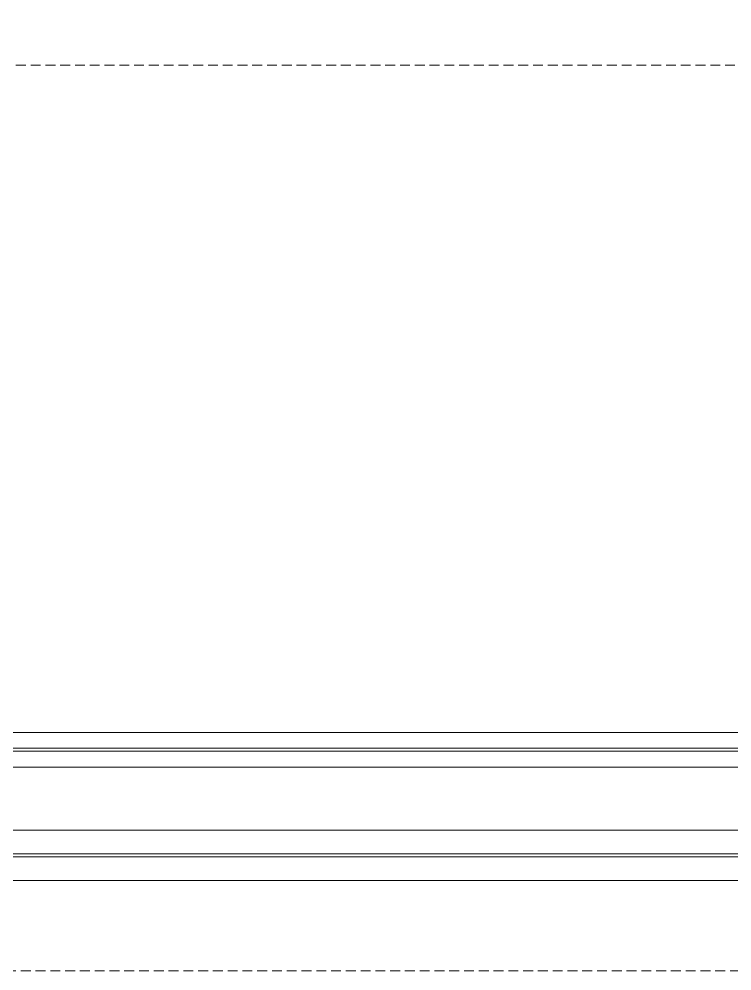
# Model space of a CAD drawing. Extents: x -1457 to 23780, y -2071 to 4205.
# Drawn here: x 13084.58 to 13102.67, y 320 to 344.17 of the extents above; entities that cross this region are included whole.
import ezdxf

# ---------------------------------------------------------------- set-up
doc = ezdxf.new("R2010")
doc.units = 0
doc.header["$MEASUREMENT"] = 0
doc.linetypes.add('HIDDEN', pattern=[0.375, 0.25, -0.125])
doc.layers.add('15', color=9, linetype='Continuous', lineweight=9)
doc.layers.add('M-TEFRIS2-015', color=129, linetype='Continuous', lineweight=9)

# ---------------------------------------------------------------- blocks, each defined once
blk = doc.blocks.new('*U221')
at = {"layer": '15'}
for p, q in [((-1.469, -18.947), (-62.699, -18.947)), ((-1.469, -19.347), (-62.699, -19.347)), ((-1.469, -19.423), (-62.699, -19.423)), ((-1.469, -19.823), (-62.699, -19.823)), ((-1.469, -21.423), (-62.699, -21.423)), ((-1.469, -22.023), (-62.699, -22.023)), ((-1.469, -22.099), (-62.699, -22.099)), ((-1.469, -22.699), (-62.699, -22.699))]:
    blk.add_line(p, q, dxfattribs=at)

msp = doc.modelspace()

# ---------------------------------------------------------------- linework, layer by layer
at = {"layer": 'M-TEFRIS2-015', "linetype": 'HIDDEN', "lineweight": 0}
msp.add_lwpolyline([(13047.5, 1124.027), (13047.5, 320), (15478.819, 320)], dxfattribs=at)
msp.add_lwpolyline([(13070.5, 427), (13154.5, 427), (13154.5, 343), (13070.5, 343)], close=True, dxfattribs=at)

# ---------------------------------------------------------------- block references
msp.add_blockref('*U221', (13112.5, 345), dxfattribs=at)

doc.saveas('drawing.dxf')
